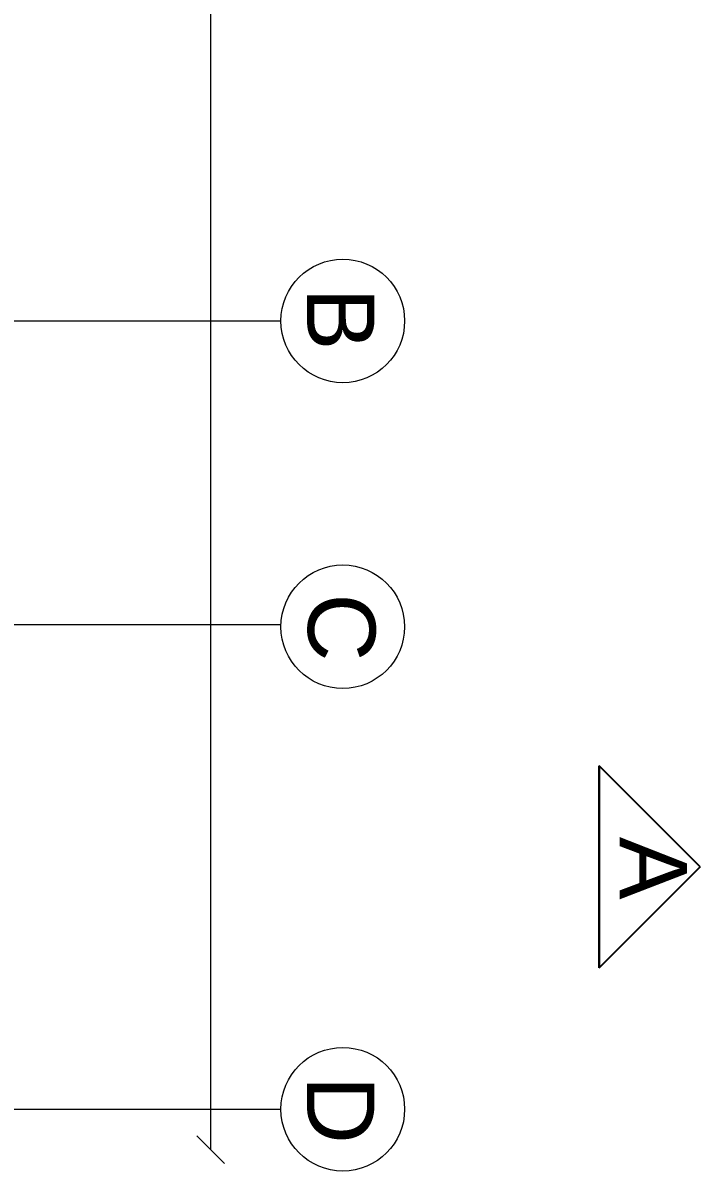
# Model space of a CAD drawing. Header units: metres. Extents: x -355 to 973, y -73 to 238.
# Drawn here: x 618.7 to 622.05, y 96.07 to 101.75 of the extents above; entities that cross this region are included whole.
import ezdxf

# ---------------------------------------------------------------- set-up
doc = ezdxf.new("R2010")
doc.units = ezdxf.units.M
doc.header["$LTSCALE"] = 3
doc.header["$MEASUREMENT"] = 0
doc.layers.add('05', color=21, linetype='Continuous', lineweight=5)
doc.styles.get("Standard").update_dxf_attribs({"font": 'arial.ttf'})
doc.dimstyles.new('ahmad', dxfattribs={"dimtxt": 0.2, "dimasz": 0.1375, "dimexe": 0, "dimexo": 0.0625, "dimgap": 0.09, "dimtad": 0, "dimzin": 0, "dimdsep": 46, "dimtxsty": 'Standard', "dimblk": 'OBLIQUE', "dimcen": 0.09, "dimclrd": 245, "dimclrt": 61, "dimadec": 0, "dimazin": 0, "dimtfac": 1, "dimtofl": 0, "dimtmove": 0, "dimatfit": 3, "dimldrblk": 'OBLIQUE', "dimfxl": 0, "dimfxlon": 1, "dimtolj": 1, "dimtzin": 0, "dimlwd": 13, "dimarcsym": 0})

# ---------------------------------------------------------------- blocks, each defined once
blk = doc.blocks.new('_Oblique')
at = {"color": 0, "linetype": 'ByBlock', "lineweight": -2}
blk.add_line((-0.5, -0.5), (0.5, 0.5), dxfattribs=at)
blk = doc.blocks.new('*D766')
at = {"color": 245, "lineweight": 13, "transparency": 16777216}
for p, q in [((619.6319, 109.0516), (619.6319, 103.0313)), ((619.6319, 96.1745), (619.6319, 102.1948))]:
    blk.add_line(p, q, dxfattribs=at)
at = {"layer": 'Defpoints', "color": 0, "transparency": 16777216}
for p in [(618.5267, 109.0516), (618.5267, 96.1745), (619.6319, 96.1745)]:
    blk.add_point(p, dxfattribs=at)
at = {"color": 245, "lineweight": 13, "transparency": 16777216, "xscale": 0.1375, "yscale": 0.1375, "zscale": 0.1375}
for p, rotation in [((619.6319, 109.0516), 90), ((619.6319, 96.1745), 270)]:
    blk.add_blockref('_Oblique', p, dxfattribs=dict(at, rotation=rotation))
at = {"color": 61, "transparency": 16777216, "insert": (619.6319, 102.6131), "char_height": 0.2, "attachment_point": 5, "rotation": 90}
blk.add_mtext('\\A1;12.88', dxfattribs=at)

msp = doc.modelspace()

# ---------------------------------------------------------------- linework, layer by layer
at = {"color": 240, "true_color": 0xed1f24}
for p, q in [((621.5547, 97.5745), (621.5547, 98.0745)), ((621.5547, 98.0745), (621.5547, 97.5745)), ((622.0547, 97.5745), (621.5547, 98.0745)), ((621.5547, 97.5745), (621.5547, 97.0745)), ((621.5547, 97.0745), (621.5547, 97.5745)), ((622.0547, 97.5745), (621.5547, 97.0745)), ((621.5547, 97.0745), (622.0547, 97.5745))]:
    msp.add_line(p, q, dxfattribs=at)
at = {"layer": '05'}
for p, q in [((618.5267, 100.2777), (619.9797, 100.2777)), ((618.5267, 98.7745), (619.9797, 98.7745)), ((618.5267, 96.3745), (619.9797, 96.3745))]:
    msp.add_line(p, q, dxfattribs=at)
for centre in [(620.2857, 100.2777), (620.2856, 98.7636), (620.2857, 96.3745)]:
    msp.add_circle(centre, 0.306, dxfattribs=at)

# ---------------------------------------------------------------- texts
at = {"layer": '05', "char_height": 0.3338, "width": 2.976737, "attachment_point": 7, "rotation": 270}
for s, insert in [('B', (620.1088, 100.4428)), ('C', (620.1086, 98.9287)), ('A', (621.656, 97.7235)), ('D', (620.1088, 96.5396))]:
    msp.add_mtext(s, dxfattribs=dict(at, insert=insert))

# ---------------------------------------------------------------- dimensions: what is measured, and where the dimension line sits
dim = msp.add_linear_dim(base=(619.6319, 96.1745), p1=(618.5267, 109.0516), p2=(618.5267, 96.1745), angle=270, dimstyle='ahmad')
dim.commit()
dim.dimension.update_dxf_attribs({"geometry": '*D766', "text_midpoint": (619.6319, 102.6131)})

doc.saveas('drawing.dxf')
